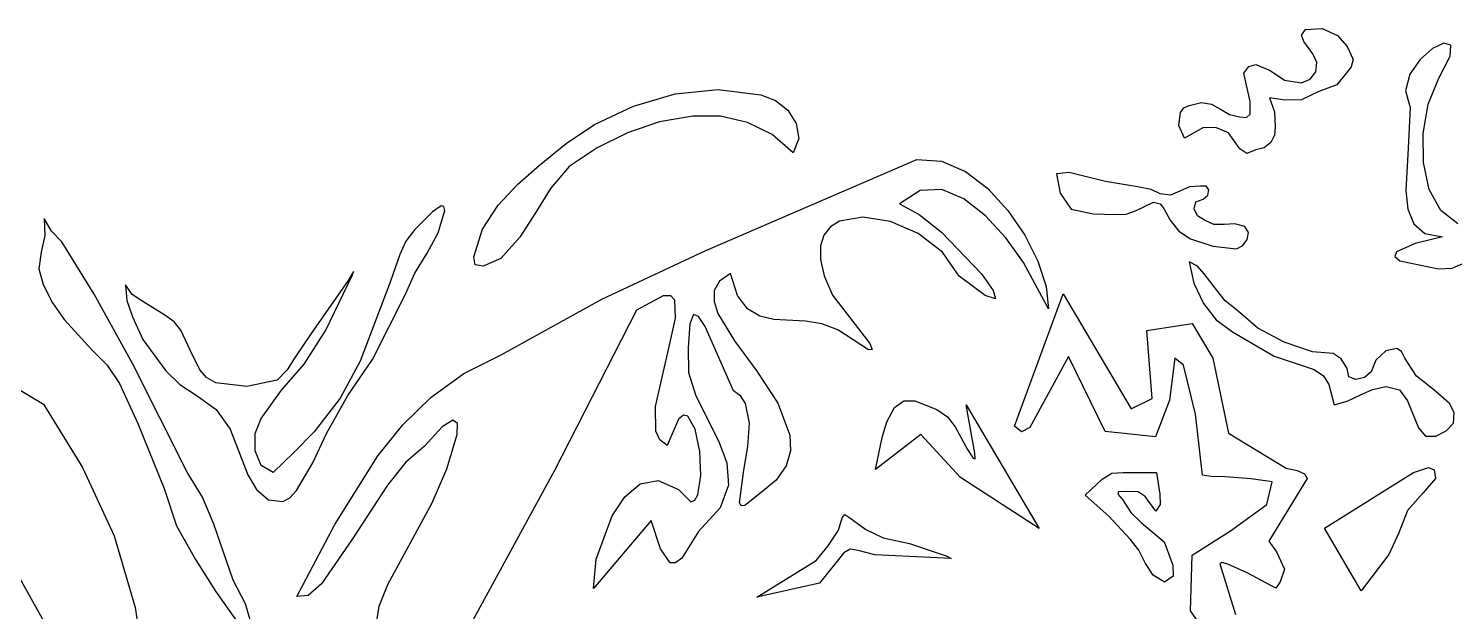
# Model space of a CAD drawing. Extents: x 28 to 219, y 0 to 246.
# Drawn here: x 114.2 to 179.2, y 98.9 to 125.4 of the extents above; entities that cross this region are included whole.
import ezdxf

# ---------------------------------------------------------------- set-up
doc = ezdxf.new("R2010")
doc.units = 0

msp = doc.modelspace()

# ---------------------------------------------------------------- linework, layer by layer
at = {"layer": 'Corps_Bas'}
for p, q in [((172.243532, 125.1485), (172.41823, 125.40405)), ((172.349347, 124.857521), (172.243532, 125.1485)), ((172.75775, 124.28973), (172.349347, 124.857521)), ((172.41823, 125.40405), (173.177812, 125.445148)), ((173.177812, 125.445148), (173.88704, 125.12452)), ((173.88704, 125.12452), (174.318925, 124.627069)), ((172.938219, 123.902202), (172.75775, 124.28973)), ((174.318925, 124.627069), (174.5922, 124.02995)), ((178.205021, 124.533087), (177.641761, 124.034912)), ((178.722909, 124.779239), (178.205021, 124.533087)), ((178.49509, 123.18083), (179.018868, 124.185583)), ((179.044499, 124.690895), (178.722909, 124.779239)), ((179.018868, 124.185583), (179.044499, 124.690895)), ((169.61489, 123.40809), (169.837557, 123.709306)), ((169.837557, 123.709306), (170.153011, 123.799928)), ((170.153011, 123.799928), (170.8118, 123.52581)), ((170.8118, 123.52581), (171.463351, 123.09864)), ((172.886094, 123.47967), (172.938219, 123.902202)), ((174.504877, 123.701257), (174.284295, 123.433859)), ((174.5922, 124.02995), (174.504877, 123.701257)), ((177.641761, 124.034912), (177.184053, 123.367186)), ((169.90466, 122.11774), (169.61489, 123.40809)), ((171.463351, 123.09864), (172.24274, 122.97354)), ((172.24274, 122.97354), (172.641044, 123.13312)), ((172.641044, 123.13312), (172.886094, 123.47967)), ((173.84919, 122.88648), (173.023154, 122.583656)), ((174.284295, 123.433859), (173.84919, 122.88648)), ((177.184053, 123.367186), (176.982821, 122.612381)), ((178.012864, 121.993356), (178.49509, 123.18083)), ((141.794983, 121.914775), (143.69123, 122.475554)), ((143.69123, 122.475554), (145.645557, 122.671629)), ((145.645557, 122.671629), (147.59987, 122.42077)), ((147.59987, 122.42077), (148.259579, 122.168717)), ((171.488192, 122.182968), (170.77725, 122.28983)), ((170.77725, 122.28983), (171.004044, 121.64537)), ((173.023154, 122.583656), (172.23764, 122.19603)), ((176.982821, 122.612381), (177.18899, 121.85297)), ((140.01491, 121.07152), (141.794983, 121.914775)), ((148.259579, 122.168717), (148.818754, 121.719317)), ((148.818754, 121.719317), (149.198609, 121.122517)), ((166.652867, 121.03094), (166.72669, 121.61546)), ((166.72669, 121.61546), (166.874602, 121.830353)), ((166.874602, 121.830353), (167.118472, 121.945394)), ((167.118472, 121.945394), (167.6831, 122.06814)), ((167.6831, 122.06814), (168.136434, 122.00146)), ((168.136434, 122.00146), (168.549991, 121.773259)), ((168.549991, 121.773259), (168.961248, 121.531646)), ((169.902916, 121.542151), (169.90466, 122.11774)), ((171.004044, 121.64537), (171.03283, 120.9644)), ((172.23764, 122.19603), (171.488192, 122.182968)), ((177.189, 121.853), (177.104182, 120.002074)), ((177.18899, 121.85297), (177.189, 121.853)), ((177.778833, 120.668708), (178.012864, 121.993356)), ((138.713816, 120.215106), (140.01491, 121.07152)), ((142.974742, 121.192123), (141.515381, 120.701068)), ((144.49101, 121.45679), (142.974742, 121.192123)), ((145.752296, 121.446217), (144.49101, 121.45679)), ((146.982355, 121.165923), (145.752296, 121.446217)), ((148.110489, 120.614365), (146.982355, 121.165923)), ((149.198609, 121.122517), (149.32036, 120.42826)), ((166.903, 120.452), (166.652867, 121.03094)), ((167.7728, 120.93333), (166.903, 120.45193)), ((168.359986, 120.92572), (167.7728, 120.93333)), ((168.91814, 120.69863), (168.359986, 120.92572)), ((168.961248, 121.531646), (169.40768, 121.42473)), ((169.40768, 121.42473), (169.735194, 121.391515)), ((169.735194, 121.391515), (169.902916, 121.542151)), ((171.03283, 120.9644), (171.012898, 120.581233)), ((141.515381, 120.701068), (140.133805, 120.015015)), ((149.066, 119.79), (148.110489, 120.614365)), ((149.32036, 120.42826), (149.066, 119.78994)), ((166.903, 120.45193), (166.903, 120.452)), ((169.422638, 119.960213), (168.91814, 120.69863)), ((170.834286, 120.24951), (170.537694, 120.015707)), ((171.012898, 120.581233), (170.834286, 120.24951)), ((177.794924, 119.334604), (177.778833, 120.668708)), ((137.50639, 119.22586), (138.713816, 120.215106)), ((140.133805, 120.015015), (138.85089, 119.16536)), ((149.066, 119.78994), (149.066, 119.79)), ((169.743378, 119.754988), (169.422638, 119.960213)), ((170.16382, 119.9263), (169.743378, 119.754988)), ((170.537694, 120.015707), (170.16382, 119.9263)), ((177.104182, 120.002074), (176.995572, 118.064233)), ((136.519334, 118.360918), (137.50639, 119.22586)), ((138.85089, 119.16536), (138.012628, 118.163182)), ((145.08751, 115.331851), (154.70588, 119.47953)), ((154.70588, 119.47953), (155.827015, 119.399803)), ((155.827015, 119.399803), (156.917458, 118.930183)), ((178.063065, 118.118764), (177.794924, 119.334604)), ((135.615269, 117.393714), (136.519334, 118.360918)), ((156.917458, 118.930183), (157.939633, 118.155421)), ((161.642802, 118.884439), (161.06998, 118.833)), ((161.06998, 118.833), (161.07, 118.833)), ((161.07, 118.833), (161.243652, 117.948141)), ((162.192714, 118.752972), (161.642802, 118.884439)), ((163.29954, 118.47535), (162.192714, 118.752972)), ((164.76687, 118.23169), (163.29954, 118.47535)), ((138.012628, 118.163182), (137.315879, 117.050325)), ((154.854781, 118.071776), (153.9222, 117.45456)), ((155.846352, 118.110547), (154.854781, 118.071776)), ((156.855424, 117.686498), (155.846352, 118.110547)), ((157.84051, 116.915254), (156.855424, 117.686498)), ((157.939633, 118.155421), (158.85596, 117.160271)), ((161.243652, 117.948141), (161.7361, 117.21455)), ((165.385615, 118.112646), (164.76687, 118.23169)), ((165.79586, 117.91759), (165.385615, 118.112646)), ((166.267161, 117.852874), (165.79586, 117.91759)), ((166.698256, 118.03313), (166.267161, 117.852874)), ((167.13116, 118.240611), (166.698256, 118.03313)), ((167.60789, 118.25757), (167.13116, 118.240611)), ((167.41594, 117.545133), (167.75826, 117.67716)), ((167.898875, 118.270399), (167.60789, 118.25757)), ((167.75826, 117.67716), (167.975353, 117.855924)), ((168.021794, 118.095094), (167.898875, 118.270399)), ((167.975353, 117.855924), (168.021794, 118.095094)), ((176.995572, 118.064233), (177.085401, 117.22118)), ((178.585182, 117.148906), (178.063065, 118.118764)), ((132.627169, 117.090634), (131.8243, 116.29012)), ((133.029601, 117.363), (132.627169, 117.090634)), ((132.886376, 116.133482), (133.19171, 117.14852)), ((133.151992, 117.33544), (133.029601, 117.363)), ((133.19171, 117.14852), (133.151992, 117.33544)), ((134.906696, 116.297883), (135.615269, 117.393714)), ((137.315879, 117.050325), (136.60979, 115.94586)), ((153.9222, 117.45456), (154.819215, 116.975718)), ((158.85596, 117.160271), (159.628861, 116.029486)), ((161.7361, 117.21455), (162.742236, 117.005754)), ((162.742236, 117.005754), (163.78405, 116.97476)), ((164.2503, 116.989504), (164.677007, 117.141796)), ((164.677007, 117.141796), (165.49561, 117.52784)), ((165.49561, 117.52784), (165.790825, 117.457781)), ((165.790825, 117.457781), (165.969486, 117.242319)), ((165.969486, 117.242319), (166.26016, 116.71607)), ((167.350152, 117.237229), (167.41594, 117.545133)), ((167.504269, 116.906882), (167.350152, 117.237229)), ((177.085401, 117.22118), (177.352949, 116.546552)), ((179.363202, 116.55275), (178.585182, 117.148906)), ((114.92, 116.792), (114.951816, 116.021624)), ((114.92004, 116.792), (114.92, 116.792)), ((115.260651, 116.216437), (114.92004, 116.792)), ((150.767652, 116.408379), (150.472012, 116.0377)), ((151.176263, 116.664101), (150.767652, 116.408379)), ((152.244485, 116.853576), (151.176263, 116.664101)), ((153.500866, 116.651929), (152.244485, 116.853576)), ((154.769591, 116.104962), (153.500866, 116.651929)), ((154.819215, 116.975718), (155.831765, 116.169354)), ((158.760121, 115.912441), (157.84051, 116.915254)), ((163.78405, 116.97476), (164.2503, 116.989504)), ((166.26016, 116.71607), (166.65266, 116.211416)), ((167.82166, 116.70753), (167.504269, 116.906882)), ((168.249777, 116.517644), (167.82166, 116.70753)), ((168.720225, 116.520835), (168.249777, 116.517644)), ((169.199087, 116.548416), (168.720225, 116.520835)), ((169.65245, 116.4317), (169.199087, 116.548416)), ((169.817341, 116.151079), (169.65245, 116.4317)), ((177.352949, 116.546552), (177.859438, 116.103734)), ((114.951816, 116.021624), (114.785783, 115.25534)), ((115.72601, 115.7257), (115.260651, 116.216437)), ((117.20214, 113.34798), (115.72601, 115.7257)), ((131.406881, 115.76343), (131.137376, 115.158041)), ((131.8243, 116.29012), (131.406881, 115.76343)), ((132.379339, 115.209528), (132.886376, 116.133482)), ((134.50612, 115.04706), (134.906696, 116.297883)), ((136.60979, 115.94586), (135.74351, 114.96886)), ((150.472012, 116.0377), (150.311318, 115.546337)), ((155.874847, 115.258481), (154.769591, 116.104962)), ((155.831765, 116.169354), (157.654007, 114.267283)), ((159.572768, 114.793686), (158.760121, 115.912441)), ((159.628861, 116.029486), (160.220757, 114.847819)), ((166.65266, 116.211416), (167.17737, 115.85956)), ((167.17737, 115.85956), (168.204339, 115.527969)), ((169.562456, 115.555606), (169.765882, 115.83121)), ((169.765882, 115.83121), (169.817341, 116.151079)), ((178.66609, 115.95611), (177.418628, 115.656342)), ((177.859438, 116.103734), (178.66609, 115.95611)), ((114.785783, 115.25534), (114.677832, 114.504791)), ((131.137376, 115.158041), (130.70261, 113.88791)), ((131.829654, 114.302849), (132.379339, 115.209528)), ((140.342533, 113.116725), (145.08751, 115.331851)), ((150.311318, 115.546337), (150.307546, 114.928567)), ((156.64082, 114.15829), (155.874847, 115.258481)), ((168.204339, 115.527969), (169.27144, 115.40778)), ((169.27144, 115.40778), (169.562456, 115.555606)), ((176.572705, 115.270949), (176.487925, 115.065724)), ((176.487925, 115.065724), (176.728654, 114.862589)), ((177.418628, 115.656342), (176.572705, 115.270949)), ((114.677832, 114.504791), (114.8839, 113.78162)), ((134.572722, 114.685768), (134.50612, 115.04706)), ((134.93682, 114.617878), (134.572722, 114.685768)), ((135.74351, 114.96886), (134.93682, 114.617878)), ((150.307546, 114.928567), (150.482675, 114.178663)), ((160.71122, 112.67085), (159.572768, 114.793686)), ((160.220757, 114.847819), (160.594069, 113.700023)), ((167.118, 114.822), (167.332291, 113.83861)), ((167.497282, 114.613902), (167.118, 114.822)), ((167.118, 114.822), (167.118, 114.822)), ((167.802184, 114.274291), (167.497282, 114.613902)), ((176.728654, 114.862589), (178.48681, 114.49392)), ((178.48681, 114.49392), (179.101722, 114.520879)), ((179.101722, 114.520879), (179.697598, 114.780687)), ((114.8839, 113.78162), (115.305122, 112.945943)), ((118.628, 113.763), (118.699017, 113.058758)), ((118.62805, 113.763), (118.628, 113.763)), ((118.945844, 113.326645), (118.62805, 113.763)), ((128.78613, 113.96826), (127.09514, 111.55888)), ((128.5541, 113.34585), (128.974926, 114.231158)), ((129.031768, 114.380985), (128.78613, 113.96826)), ((128.974926, 114.231158), (129.031768, 114.380985)), ((130.70261, 113.88791), (129.33655, 110.285188)), ((131.39638, 113.33964), (131.829654, 114.302849)), ((145.705353, 113.931839), (145.469335, 113.508473)), ((146.21032, 114.27879), (145.705353, 113.931839)), ((146.536006, 113.290046), (146.21032, 114.27879)), ((150.482675, 114.178663), (150.85868, 113.2909)), ((157.81974, 113.290383), (156.64082, 114.15829)), ((157.654007, 114.267283), (158.188968, 113.518184)), ((167.332291, 113.83861), (167.77942, 112.91744)), ((168.36159, 113.5372), (167.802184, 114.274291)), ((106.040975, 113.596601), (114.90264, 108.33735)), ((118.94673, 110.17924), (117.20214, 113.34798)), ((119.423098, 113.004326), (118.945844, 113.326645)), ((127.769859, 111.697209), (128.5541, 113.34585)), ((129.89505, 110.36349), (131.39638, 113.33964)), ((135.75858, 110.57455), (140.342533, 113.116725)), ((143.149639, 113.26935), (141.92522, 112.61975)), ((143.488237, 113.2631), (143.149639, 113.26935)), ((143.677497, 113.072846), (143.488237, 113.2631)), ((145.469335, 113.508473), (145.461424, 113.01707)), ((146.990353, 112.672768), (146.536006, 113.290046)), ((150.85868, 113.2909), (152.564776, 111.089818)), ((158.290001, 113.134782), (157.81974, 113.290383)), ((158.188968, 113.518184), (158.290001, 113.134782)), ((159.156, 107.327), (161.3785, 113.35949)), ((160.594069, 113.700023), (160.71122, 112.67085)), ((161.3785, 113.35949), (164.47412, 108.12075)), ((168.76255, 113.046869), (168.36159, 113.5372)), ((115.305122, 112.945943), (115.845404, 112.19009)), ((118.699017, 113.058758), (118.950919, 112.306163)), ((120.42885, 112.37952), (119.423098, 113.004326)), ((141.92522, 112.61975), (138.193933, 105.314541)), ((143.707205, 112.250417), (143.677497, 113.072846)), ((145.461424, 113.01707), (145.640774, 112.46601)), ((145.640774, 112.46601), (146.397887, 111.21844)), ((147.550021, 112.336667), (146.990353, 112.672768)), ((167.77942, 112.91744), (168.34856, 112.176564)), ((169.264025, 112.64363), (168.76255, 113.046869)), ((170.25619, 111.79878), (169.264025, 112.64363)), ((115.845404, 112.19009), (117.09868, 110.80952)), ((118.950919, 112.306163), (119.42227, 111.27981)), ((120.849399, 112.089157), (120.42885, 112.37952)), ((121.15783, 111.704953), (120.849399, 112.089157)), ((143.437176, 111.022244), (143.707205, 112.250417)), ((144.354075, 111.985023), (144.28247, 110.89514)), ((144.519425, 112.4181), (144.354075, 111.985023)), ((144.758267, 112.332085), (144.519425, 112.4181)), ((145.050347, 111.864693), (144.758267, 112.332085)), ((146.346, 108.93564), (145.050347, 111.864693)), ((148.191667, 112.19145), (147.550021, 112.336667)), ((149.627533, 112.112507), (148.191667, 112.19145)), ((150.375069, 111.998198), (149.627533, 112.112507)), ((151.11122, 111.71361), (150.375069, 111.998198)), ((165.1885, 111.69262), (167.25225, 112.01011)), ((167.25225, 112.01011), (168.20474, 110.42262)), ((168.34856, 112.176564), (169.09878, 111.62984)), ((171.455429, 111.162956), (170.25619, 111.79878)), ((119.42227, 111.27981), (120.477844, 109.843575)), ((121.588699, 110.788554), (121.15783, 111.704953)), ((127.09514, 111.55888), (126.364429, 110.467383)), ((126.78176, 110.16211), (127.769859, 111.697209)), ((146.397887, 111.21844), (147.413924, 109.8328)), ((152.503817, 110.803525), (151.11122, 111.71361)), ((165.42661, 108.59699), (165.1885, 111.69262)), ((169.09878, 111.62984), (170.98731, 110.52265)), ((172.74097, 110.71599), (171.455429, 111.162956)), ((117.09868, 110.80952), (117.795244, 110.104915)), ((122.022183, 109.897375), (121.588699, 110.788554)), ((134.057113, 109.72742), (135.75858, 110.57455)), ((142.79155, 108.22938), (143.437176, 111.022244)), ((144.28247, 110.89514), (144.298381, 109.777364)), ((152.666893, 110.827759), (152.503817, 110.803525)), ((152.564776, 111.089818), (152.666893, 110.827759)), ((161.61654, 110.50209), (159.8626, 107.26834)), ((163.28342, 107.08897), (161.61654, 110.50209)), ((170.98731, 110.52265), (172.82283, 109.91379)), ((173.68143, 110.646195), (172.74097, 110.71599)), ((174.047334, 110.390103), (173.68143, 110.646195)), ((176.081036, 110.765599), (175.625616, 110.339688)), ((176.589679, 110.867042), (176.081036, 110.765599)), ((176.802063, 110.730202), (176.589679, 110.867042)), ((176.95348, 110.43318), (176.802063, 110.730202)), ((117.795244, 110.104915), (118.358384, 109.27907)), ((120.204709, 107.713156), (118.94673, 110.17924)), ((122.333883, 109.544697), (122.022183, 109.897375)), ((126.006915, 109.903887), (125.54674, 109.43146)), ((125.741161, 108.964278), (126.78176, 110.16211)), ((126.364429, 110.467383), (126.006915, 109.903887)), ((129.33655, 110.285188), (128.417667, 108.599215)), ((128.773517, 108.728358), (129.89505, 110.36349)), ((166.45841, 110.42272), (166.22029, 108.51772)), ((166.85529, 110.10521), (166.45841, 110.42272)), ((167.41091, 107.88272), (166.85529, 110.10521)), ((168.20474, 110.42262), (168.91912, 107.0095)), ((172.82283, 109.91379), (173.241747, 109.628869)), ((174.31982, 109.95753), (174.047334, 110.390103)), ((174.395043, 109.576738), (174.31982, 109.95753)), ((175.625616, 110.339688), (175.42148, 109.80015)), ((177.485165, 109.608088), (176.95348, 110.43318)), ((118.358384, 109.27907), (119.20237, 107.44967)), ((120.477844, 109.843575), (121.108312, 109.223048)), ((121.108312, 109.223048), (121.85846, 108.73674)), ((122.75901, 109.29847), (122.333883, 109.544697)), ((124.165426, 109.140831), (122.75901, 109.29847)), ((125.54674, 109.43146), (124.165426, 109.140831)), ((132.573994, 108.653339), (134.057113, 109.72742)), ((144.298381, 109.777364), (144.637523, 108.708607)), ((147.413924, 109.8328), (148.362134, 108.376127)), ((173.241747, 109.628869), (173.482495, 109.227005)), ((173.482495, 109.227005), (173.7233, 108.30277)), ((174.709869, 109.454344), (174.395043, 109.576738)), ((175.105085, 109.544198), (174.709869, 109.454344)), ((175.42148, 109.80015), (175.105085, 109.544198)), ((178.25208, 109.00297), (177.485165, 109.608088)), ((121.85846, 108.73674), (122.765456, 108.090398)), ((124.81808, 107.6737), (125.741161, 108.964278)), ((128.417667, 108.599215), (127.24092, 107.07923)), ((127.80101, 106.9967), (128.773517, 108.728358)), ((131.276672, 107.390364), (132.573994, 108.653339)), ((144.637523, 108.708607), (145.663655, 106.661866)), ((146.679555, 108.698569), (146.346, 108.93564)), ((146.901825, 108.360317), (146.679555, 108.698569)), ((164.47412, 108.12075), (165.42661, 108.59699)), ((174.326869, 108.466107), (174.896915, 108.740824)), ((174.896915, 108.740824), (175.473403, 109.006254)), ((175.473403, 109.006254), (176.0963, 109.14173)), ((176.0963, 109.14173), (176.702997, 108.988731)), ((176.702997, 108.988731), (177.075949, 108.4895)), ((178.993005, 108.366179), (178.25208, 109.00297)), ((114.90264, 108.33735), (116.674822, 105.451058)), ((122.765456, 108.090398), (123.399356, 107.193956)), ((142.812776, 107.105048), (142.79155, 108.22938)), ((147.07825, 107.460624), (146.901825, 108.360317)), ((148.362134, 108.376127), (148.915766, 106.91546)), ((153.335461, 107.528306), (153.67995, 108.18143)), ((153.67995, 108.18143), (154.111545, 108.491443)), ((154.111545, 108.491443), (154.615636, 108.483908)), ((154.615636, 108.483908), (155.61883, 108.08833)), ((155.61883, 108.08833), (156.107896, 107.76113)), ((157.34678, 106.09766), (156.94848, 108.29993)), ((156.94848, 108.29993), (160.28222, 102.66432)), ((166.22029, 108.51772), (165.58529, 106.85084)), ((173.7233, 108.30277), (174.326869, 108.466107)), ((177.075949, 108.4895), (177.57142, 107.2553)), ((179.202947, 107.95799), (178.993005, 108.366179)), ((179.16714, 107.46511), (179.202947, 107.95799)), ((115.433156, 97.516105), (109.84078, 107.49736)), ((119.20237, 107.44967), (120.40212, 104.4839)), ((121.44114, 105.23574), (120.204709, 107.713156)), ((124.551634, 106.996228), (124.81808, 107.6737)), ((130.132595, 105.976555), (131.276672, 107.390364)), ((133.076573, 107.302322), (132.26255, 106.4265)), ((133.558907, 107.605703), (133.076573, 107.302322)), ((133.765398, 107.451492), (133.558907, 107.605703)), ((133.751895, 106.954538), (133.765398, 107.451492)), ((143.840237, 107.65267), (143.32791, 106.45569)), ((144.068541, 107.83411), (143.840237, 107.65267)), ((144.274143, 107.791241), (144.068541, 107.83411)), ((144.604856, 107.19375), (144.274143, 107.791241)), ((147.006755, 106.397267), (147.07825, 107.460624)), ((153.131776, 106.817886), (153.335461, 107.528306)), ((156.107896, 107.76113), (156.445444, 107.296329)), ((156.445444, 107.296329), (157.00808, 106.26462)), ((159.481263, 107.073459), (159.15598, 107.32704)), ((159.15598, 107.32704), (159.156, 107.327)), ((159.8626, 107.26834), (159.481263, 107.073459)), ((167.72841, 105.1046), (167.41091, 107.88272)), ((177.57142, 107.2553), (177.895953, 106.880308)), ((178.832296, 107.115394), (179.16714, 107.46511)), ((123.399356, 107.193956), (124.21702, 105.11082)), ((124.549005, 106.204418), (124.551634, 106.996228)), ((127.24092, 107.07923), (126.315114, 106.127926)), ((127.17536, 105.664818), (127.80101, 106.9967)), ((133.288288, 105.391795), (133.751895, 106.954538)), ((142.996204, 106.707236), (142.812776, 107.105048)), ((143.32791, 106.45569), (142.996204, 106.707236)), ((144.807606, 106.182541), (144.604856, 107.19375)), ((145.663655, 106.661866), (146.039725, 105.655741)), ((148.915766, 106.91546), (148.942507, 106.204577)), ((154.88472, 106.95057), (152.821, 105.36307)), ((152.821, 105.363), (153.131776, 106.817886)), ((156.69898, 104.98512), (154.88472, 106.95057)), ((165.58529, 106.85084), (163.28342, 107.08897)), ((168.91912, 107.0095), (171.53849, 105.422)), ((177.895953, 106.880308), (178.362406, 106.877066)), ((178.362406, 106.877066), (178.832296, 107.115394)), ((124.818401, 105.531936), (124.549005, 106.204418)), ((126.315114, 106.127926), (125.36803, 105.21245)), ((128.173971, 102.848669), (130.132595, 105.976555)), ((132.26255, 106.4265), (131.413396, 105.684113)), ((144.857623, 105.079963), (144.807606, 106.182541)), ((146.81882, 105.330955), (147.006755, 106.397267)), ((148.942507, 106.204577), (148.748072, 105.517835)), ((157.00808, 106.26462), (157.270528, 105.866204)), ((157.368927, 105.838547), (157.34678, 106.09766)), ((116.674822, 105.451058), (118.110771, 102.330815)), ((125.36803, 105.21245), (124.818401, 105.531936)), ((126.4283, 104.39832), (127.17536, 105.664818)), ((131.413396, 105.684113), (130.576433, 104.643245)), ((132.61486, 103.83627), (133.288288, 105.391795)), ((138.193933, 105.314541), (134.430071, 98.428975)), ((146.039725, 105.655741), (146.117185, 104.642352)), ((146.619555, 103.832291), (146.81882, 105.330955)), ((148.748072, 105.517835), (148.291618, 104.863612)), ((152.821, 105.36307), (152.821, 105.363)), ((157.270528, 105.866204), (157.368927, 105.838547)), ((171.53849, 105.422), (172.044503, 105.302936)), ((172.044503, 105.302936), (172.375642, 105.154105)), ((177.3495, 105.22424), (178.034431, 105.447103)), ((178.034431, 105.447103), (178.283479, 105.343015)), ((178.283479, 105.343015), (178.34017, 104.94839)), ((122.151771, 104.101409), (121.44114, 105.23574)), ((124.21702, 105.11082), (124.599354, 104.447239)), ((141.393928, 104.112155), (142.094659, 104.697823)), ((142.094659, 104.697823), (142.913995, 104.858376)), ((142.913995, 104.858376), (143.84357, 104.44747)), ((144.730137, 104.20836), (144.857623, 105.079963)), ((148.291618, 104.863612), (147.5323, 104.25029)), ((160.28222, 102.66432), (156.69898, 104.98512)), ((162.383, 104.194), (163.152586, 104.922794)), ((163.152586, 104.922794), (163.58825, 105.187894)), ((163.58825, 105.187894), (164.11469, 105.22588)), ((164.11469, 105.22588), (165.63737, 105.22588)), ((165.63737, 105.22588), (165.787986, 104.226571)), ((168.125288, 105.035162), (167.72841, 105.1046)), ((168.76029, 105.0252), (168.125288, 105.035162)), ((169.950909, 104.935902), (168.76029, 105.0252)), ((170.90341, 104.78707), (169.950909, 104.935902)), ((170.66529, 103.75521), (170.90341, 104.78707)), ((172.49098, 104.94574), (170.74475, 102.08824)), ((172.375642, 105.154105), (172.49098, 104.94574)), ((173.287, 102.679), (177.3495, 105.22424)), ((178.34017, 104.94839), (177.79265, 104.2913)), ((120.40212, 104.4839), (120.952786, 102.792468)), ((122.66848, 102.865264), (122.151771, 104.101409)), ((124.599354, 104.447239), (125.159662, 103.976696)), ((125.80147, 103.89509), (126.122787, 104.061357)), ((126.122787, 104.061357), (126.4283, 104.39832)), ((130.576433, 104.643245), (128.983868, 102.197795)), ((140.820164, 103.247715), (141.393928, 104.112155)), ((143.84357, 104.44747), (144.400376, 103.890081)), ((144.592089, 103.959909), (144.730137, 104.20836)), ((146.117185, 104.642352), (145.740573, 103.607629)), ((147.5323, 104.25029), (146.871186, 103.721354)), ((163.451559, 103.230045), (162.38248, 104.194)), ((162.38248, 104.194), (162.383, 104.194)), ((163.903085, 104.336195), (163.86449, 104.227248)), ((163.86449, 104.227248), (164.08164, 103.98617)), ((164.38039, 104.35277), (163.903085, 104.336195)), ((164.792383, 104.33353), (164.38039, 104.35277)), ((165.115006, 104.118625), (164.792383, 104.33353)), ((165.60417, 103.45902), (165.115006, 104.118625)), ((165.787986, 104.226571), (165.803523, 103.75549)), ((177.79265, 104.2913), (177.07292, 103.49338)), ((125.159662, 103.976696), (125.80147, 103.89509)), ((130.598067, 100.12135), (132.61486, 103.83627)), ((144.400376, 103.890081), (144.592089, 103.959909)), ((145.740573, 103.607629), (144.75443, 102.5375)), ((146.702403, 103.706883), (146.619555, 103.832291)), ((146.871186, 103.721354), (146.702403, 103.706883)), ((164.08164, 103.98617), (164.457333, 103.403426)), ((164.457333, 103.403426), (164.94128, 102.927924)), ((165.803523, 103.75549), (165.60417, 103.45902)), ((168.99842, 102.56458), (170.66529, 103.75521)), ((177.07292, 103.49338), (176.681535, 102.471643)), ((120.952786, 102.792468), (121.82728, 101.24835)), ((123.5498, 100.32042), (122.66848, 102.865264)), ((126.43771, 99.57415), (128.173971, 102.848669)), ((142.60127, 103.03396), (139.96206, 99.92912)), ((140.086994, 101.267897), (140.820164, 103.247715)), ((143.028164, 101.744068), (142.60127, 103.03396)), ((151.13079, 102.59382), (151.303486, 103.148702)), ((151.303486, 103.148702), (151.429102, 103.3043)), ((151.429102, 103.3043), (151.65163, 103.15922)), ((151.65163, 103.15922), (152.373271, 102.622654)), ((164.43006, 102.18206), (163.451559, 103.230045)), ((164.94128, 102.927924), (165.9847, 102.06236)), ((118.110771, 102.330815), (119.07309, 99.062889)), ((128.983868, 102.197795), (127.574433, 100.15361)), ((144.75443, 102.5375), (143.996848, 101.315435)), ((150.660321, 101.880313), (151.13079, 102.59382)), ((152.373271, 102.622654), (153.16521, 102.24304)), ((153.16521, 102.24304), (154.369015, 101.979212)), ((164.824666, 101.674671), (164.43006, 102.18206)), ((165.9847, 102.06236), (166.372482, 100.999265)), ((167.25217, 101.45333), (168.99842, 102.56458)), ((170.74475, 102.08824), (171.101935, 101.602075)), ((174.95387, 99.82153), (173.287, 102.679)), ((173.287, 102.679), (173.287, 102.679)), ((176.681535, 102.471643), (176.21398, 101.48829)), ((143.457391, 101.111093), (143.028164, 101.744068)), ((150.11375, 101.20957), (150.660321, 101.880313)), ((151.38375, 101.56674), (150.27249, 100.17767)), ((151.671683, 101.72714), (151.38375, 101.56674)), ((152.033709, 101.673012), (151.671683, 101.72714)), ((152.78974, 101.47174), (152.033709, 101.673012)), ((156.27465, 101.29413), (152.78974, 101.47174)), ((154.369015, 101.979212), (155.53871, 101.59645)), ((155.53871, 101.59645), (156.038305, 101.418875)), ((156.038305, 101.418875), (156.27465, 101.29413)), ((165.135308, 101.080096), (164.824666, 101.674671)), ((167.17287, 98.91333), (167.25217, 101.45333)), ((171.101935, 101.602075), (171.45912, 100.81825)), ((176.21398, 101.48829), (174.95387, 99.82153)), ((121.82728, 101.24835), (122.740288, 99.805645)), ((139.96206, 99.92912), (140.086994, 101.267897)), ((143.706597, 101.097324), (143.457391, 101.111093)), ((143.996848, 101.315435), (143.706597, 101.097324)), ((147.415, 99.5427), (150.11375, 101.20957)), ((165.483985, 100.547), (165.135308, 101.080096)), ((166.372482, 100.999265), (166.385155, 100.498618)), ((168.608593, 101.122576), (168.52224, 101.05638)), ((168.52224, 101.05638), (169.23661, 98.7545)), ((168.885631, 101.050177), (168.608593, 101.122576)), ((169.762476, 100.649581), (168.885631, 101.050177)), ((171.45912, 100.81825), (171.26068, 100.23286)), ((124.098309, 99.22979), (123.5498, 100.32042)), ((127.574433, 100.15361), (126.966384, 99.614323)), ((130.200647, 99.125564), (130.598067, 100.12135)), ((150.27249, 100.17767), (147.415, 99.54268)), ((165.9927, 100.22405), (165.483985, 100.547)), ((166.385155, 100.498618), (165.9927, 100.22405)), ((171.06224, 99.94513), (169.762476, 100.649581)), ((171.26068, 100.23286), (171.06224, 99.94513)), ((122.740288, 99.805645), (123.72747, 98.42186)), ((126.966384, 99.614323), (126.43771, 99.57415)), ((147.415, 99.54268), (147.415, 99.5427)), ((119.07309, 99.062889), (119.333701, 97.400505)), ((124.48277, 97.92514), (124.098309, 99.22979)), ((130.111237, 98.553245), (130.200647, 99.125564)), ((168.12536, 97.56396), (167.17287, 98.91333))]:
    msp.add_line(p, q, dxfattribs=at)

doc.saveas('drawing.dxf')
